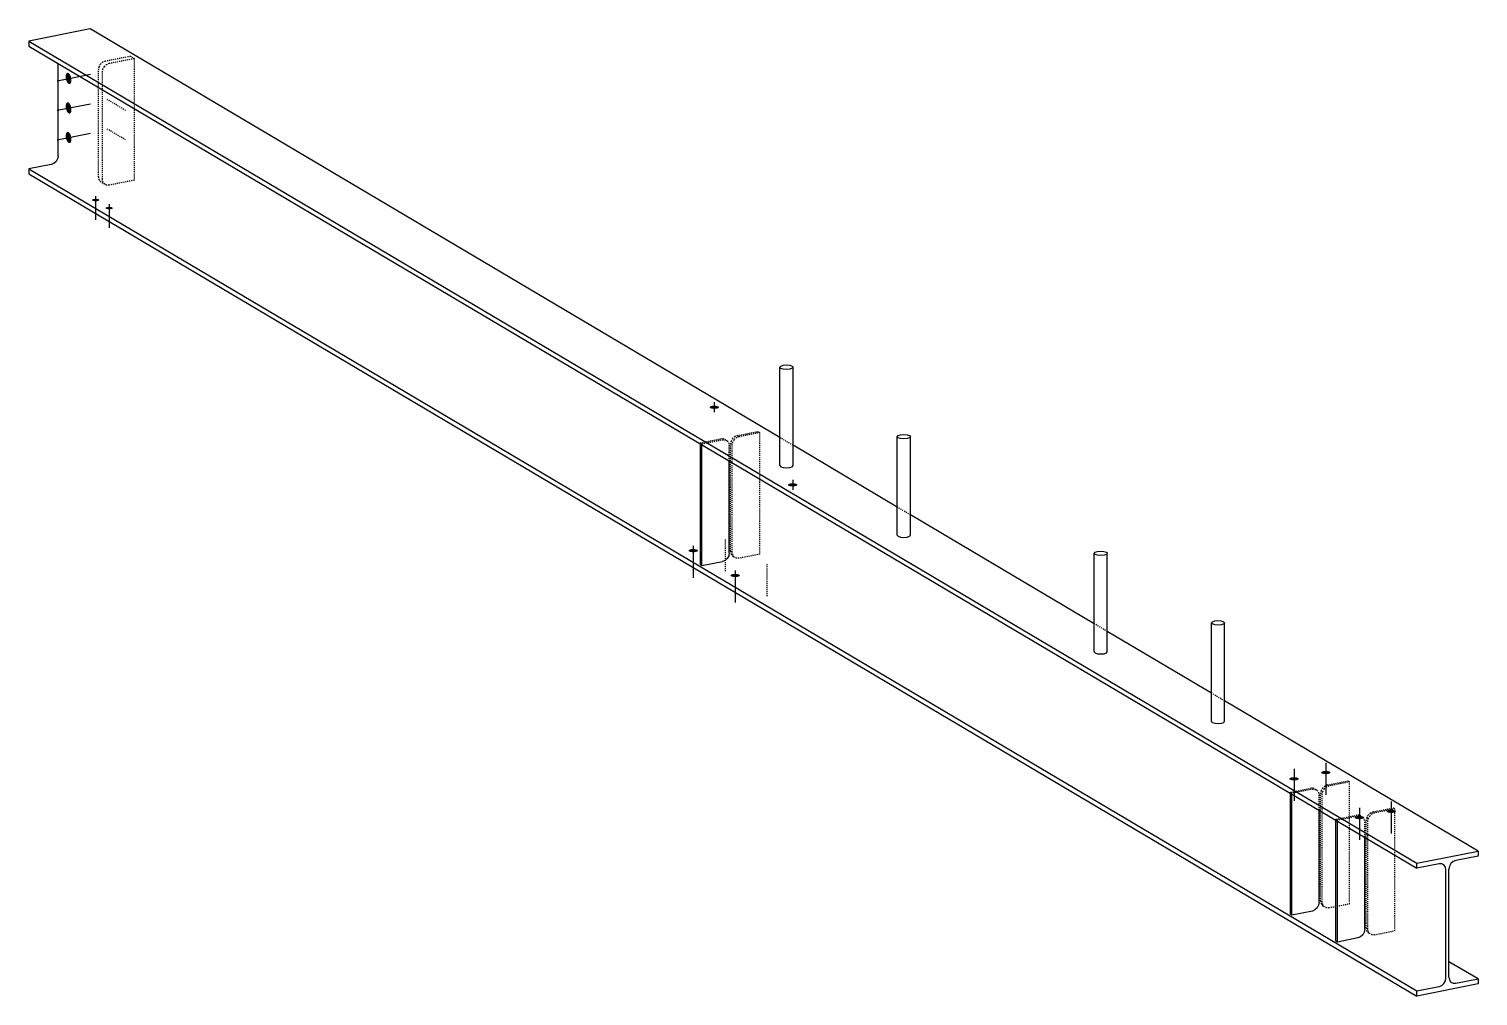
# Model space of a CAD drawing. Header units: millimetres. Extents: x 12 to 34442, y 10 to 1878.
# Drawn here: x 31675 to 34442, y 31 to 1878 of the extents above; entities that cross this region are included whole.
import ezdxf

# ---------------------------------------------------------------- set-up
doc = ezdxf.new("R2010")
doc.units = ezdxf.units.MM
doc.linetypes.add('DXK_LINE_DOT2', pattern=[3.9198, 1.9599, -1.9599])
doc.layers.add('STÅL', color=7, linetype='Continuous')

msp = doc.modelspace()

# ---------------------------------------------------------------- hatches: boundary and pattern name
at = {"layer": 'STÅL', "linetype": 'Continuous'}
for points in [[(31755.5, 1784.4), (31755.8, 1782.2), (31755.9, 1779.9), (31755.7, 1777.9), (31755.4, 1776.1), (31754.8, 1774.6), (31754, 1773.5), (31753, 1772.8), (31752, 1772.6), (31750.9, 1772.8), (31749.7, 1773.6), (31748.6, 1774.7), (31747.5, 1776.3), (31746.6, 1778.1), (31745.9, 1780.2), (31745.3, 1782.4), (31745, 1784.7), (31744.9, 1786.9), (31745, 1789), (31745.4, 1790.8), (31746, 1792.3), (31746.8, 1793.4), (31747.7, 1794), (31748.8, 1794.3), (31749.9, 1794), (31751.1, 1793.3), (31752.2, 1792.1), (31753.2, 1790.6), (31754.2, 1788.7), (31754.9, 1786.6)], [(31755.5, 1728), (31755.8, 1725.8), (31755.9, 1723.6), (31755.7, 1721.5), (31755.4, 1719.7), (31754.8, 1718.2), (31754, 1717.1), (31753, 1716.4), (31752, 1716.2), (31750.9, 1716.5), (31749.7, 1717.2), (31748.6, 1718.3), (31747.5, 1719.9), (31746.6, 1721.7), (31745.9, 1723.8), (31745.3, 1726), (31745, 1728.3), (31744.9, 1730.5), (31745, 1732.6), (31745.4, 1734.4), (31746, 1735.9), (31746.8, 1737), (31747.7, 1737.7), (31748.8, 1737.9), (31749.9, 1737.6), (31751.1, 1736.9), (31752.2, 1735.7), (31753.2, 1734.2), (31754.2, 1732.3), (31754.9, 1730.3)], [(31755.5, 1671.7), (31755.8, 1669.4), (31755.9, 1667.2), (31755.7, 1665.1), (31755.4, 1663.3), (31754.8, 1661.8), (31754, 1660.7), (31753, 1660), (31752, 1659.8), (31750.9, 1660.1), (31749.7, 1660.8), (31748.6, 1662), (31747.5, 1663.5), (31746.6, 1665.4), (31745.9, 1667.4), (31745.3, 1669.7), (31745, 1671.9), (31744.9, 1674.1), (31745, 1676.2), (31745.4, 1678), (31746, 1679.5), (31746.8, 1680.6), (31747.7, 1681.3), (31748.8, 1681.5), (31749.9, 1681.2), (31751.1, 1680.5), (31752.2, 1679.3), (31753.2, 1677.8), (31754.2, 1676), (31754.9, 1673.9)], [(31802.1, 1548.9), (31800.6, 1548.9), (31799.2, 1549.1), (31797.9, 1549.3), (31796.9, 1549.6), (31796, 1550.1), (31795.4, 1550.5), (31795.1, 1551), (31795.1, 1551.5), (31795.4, 1552), (31796, 1552.4), (31796.9, 1552.9), (31797.9, 1553.2), (31799.2, 1553.4), (31800.6, 1553.6), (31802.1, 1553.6), (31803.5, 1553.6), (31804.9, 1553.4), (31806.2, 1553.2), (31807.3, 1552.9), (31808.1, 1552.4), (31808.7, 1552), (31809, 1551.5), (31809, 1551), (31808.7, 1550.5), (31808.1, 1550.1), (31807.3, 1549.6), (31806.2, 1549.3), (31804.9, 1549.1), (31803.5, 1548.9)], [(31828.1, 1533.5), (31826.6, 1533.5), (31825.2, 1533.7), (31823.9, 1533.9), (31822.9, 1534.2), (31822, 1534.7), (31821.4, 1535.1), (31821.1, 1535.6), (31821.1, 1536.1), (31821.4, 1536.6), (31822, 1537), (31822.9, 1537.4), (31823.9, 1537.8), (31825.2, 1538), (31826.6, 1538.2), (31828.1, 1538.2), (31829.5, 1538.2), (31830.9, 1538), (31832.2, 1537.8), (31833.3, 1537.4), (31834.1, 1537), (31834.7, 1536.6), (31835, 1536.1), (31835, 1535.6), (31834.7, 1535.1), (31834.1, 1534.7), (31833.3, 1534.2), (31832.2, 1533.9), (31830.9, 1533.7), (31829.5, 1533.5)], [(32983.4, 1152.4), (32981.6, 1152.5), (32979.8, 1152.7), (32978.1, 1153), (32976.7, 1153.4), (32975.6, 1153.9), (32974.9, 1154.5), (32974.5, 1155.1), (32974.5, 1155.8), (32974.9, 1156.4), (32975.6, 1157), (32976.7, 1157.5), (32978.1, 1158), (32979.8, 1158.3), (32981.6, 1158.5), (32983.4, 1158.5), (32985.3, 1158.5), (32987.1, 1158.3), (32988.7, 1158), (32990.1, 1157.5), (32991.2, 1157), (32992, 1156.4), (32992.4, 1155.8), (32992.4, 1155.1), (32992, 1154.5), (32991.2, 1153.9), (32990.1, 1153.4), (32988.7, 1153), (32987.1, 1152.7), (32985.3, 1152.5)], [(33133.1, 1004.2), (33131.2, 1004.3), (33129.4, 1004.5), (33127.8, 1004.8), (33126.4, 1005.2), (33125.3, 1005.8), (33124.5, 1006.3), (33124.1, 1007), (33124.1, 1007.6), (33124.5, 1008.3), (33125.3, 1008.8), (33126.4, 1009.4), (33127.8, 1009.8), (33129.4, 1010.1), (33131.2, 1010.3), (33133.1, 1010.4), (33135, 1010.3), (33136.7, 1010.1), (33138.4, 1009.8), (33139.8, 1009.4), (33140.9, 1008.8), (33141.6, 1008.3), (33142, 1007.6), (33142, 1007), (33141.6, 1006.3), (33140.9, 1005.8), (33139.8, 1005.2), (33138.4, 1004.8), (33136.7, 1004.5), (33135, 1004.3)], [(32943.3, 878.6), (32941.4, 878.7), (32939.6, 878.9), (32938, 879.2), (32936.6, 879.6), (32935.5, 880.2), (32934.7, 880.7), (32934.3, 881.4), (32934.3, 882), (32934.7, 882.6), (32935.5, 883.2), (32936.6, 883.7), (32938, 884.2), (32939.6, 884.5), (32941.4, 884.7), (32943.3, 884.8), (32945.2, 884.7), (32946.9, 884.5), (32948.6, 884.2), (32950, 883.7), (32951.1, 883.2), (32951.8, 882.6), (32952.2, 882), (32952.2, 881.4), (32951.8, 880.7), (32951.1, 880.2), (32950, 879.6), (32948.6, 879.2), (32946.9, 878.9), (32945.2, 878.7)], [(33023.3, 831.2), (33021.4, 831.3), (33019.6, 831.5), (33018, 831.8), (33016.6, 832.2), (33015.5, 832.8), (33014.7, 833.3), (33014.3, 834), (33014.3, 834.6), (33014.7, 835.2), (33015.5, 835.8), (33016.6, 836.4), (33018, 836.8), (33019.6, 837.1), (33021.4, 837.3), (33023.3, 837.4), (33025.2, 837.3), (33026.9, 837.1), (33028.6, 836.8), (33030, 836.4), (33031.1, 835.8), (33031.8, 835.2), (33032.2, 834.6), (33032.2, 834), (33031.8, 833.3), (33031.1, 832.8), (33030, 832.2), (33028.6, 831.8), (33026.9, 831.5), (33025.2, 831.3)], [(34090.4, 442.9), (34088.6, 443), (34086.8, 443.2), (34085.2, 443.5), (34083.8, 443.9), (34082.6, 444.4), (34081.9, 445), (34081.5, 445.7), (34081.5, 446.3), (34081.9, 446.9), (34082.6, 447.5), (34083.8, 448), (34085.2, 448.5), (34086.8, 448.8), (34088.6, 449), (34090.4, 449.1), (34092.3, 449), (34094.1, 448.8), (34095.7, 448.5), (34097.1, 448), (34098.2, 447.5), (34099, 446.9), (34099.4, 446.3), (34099.4, 445.7), (34099, 445), (34098.2, 444.4), (34097.1, 443.9), (34095.7, 443.5), (34094.1, 443.2), (34092.3, 443)], [(34151.1, 454.9), (34149.2, 454.9), (34147.4, 455.1), (34145.8, 455.5), (34144.4, 455.9), (34143.3, 456.4), (34142.5, 457), (34142.1, 457.6), (34142.1, 458.3), (34142.5, 458.9), (34143.3, 459.5), (34144.4, 460), (34145.8, 460.4), (34147.4, 460.8), (34149.2, 461), (34151.1, 461), (34152.9, 461), (34154.7, 460.8), (34156.4, 460.4), (34157.8, 460), (34158.9, 459.5), (34159.6, 458.9), (34160, 458.3), (34160, 457.6), (34159.6, 457), (34158.9, 456.4), (34157.8, 455.9), (34156.4, 455.5), (34154.7, 455.1), (34152.9, 454.9)], [(34215.4, 368.9), (34213.6, 368.9), (34211.8, 369.1), (34210.2, 369.4), (34208.8, 369.9), (34207.6, 370.4), (34206.9, 371), (34206.5, 371.6), (34206.5, 372.3), (34206.9, 372.9), (34207.6, 373.5), (34208.8, 374), (34210.2, 374.4), (34211.8, 374.7), (34213.6, 374.9), (34215.4, 375), (34217.3, 374.9), (34219.1, 374.7), (34220.7, 374.4), (34222.1, 374), (34223.2, 373.5), (34224, 372.9), (34224.4, 372.3), (34224.4, 371.6), (34224, 371), (34223.2, 370.4), (34222.1, 369.9), (34220.7, 369.4), (34219.1, 369.1), (34217.3, 368.9)], [(34276.1, 380.8), (34274.2, 380.9), (34272.4, 381.1), (34270.8, 381.4), (34269.4, 381.8), (34268.3, 382.4), (34267.5, 382.9), (34267.1, 383.6), (34267.1, 384.2), (34267.5, 384.9), (34268.3, 385.4), (34269.4, 386), (34270.8, 386.4), (34272.4, 386.7), (34274.2, 386.9), (34276.1, 387), (34277.9, 386.9), (34279.7, 386.7), (34281.4, 386.4), (34282.8, 386), (34283.9, 385.4), (34284.6, 384.9), (34285, 384.2), (34285, 383.6), (34284.6, 382.9), (34283.9, 382.4), (34282.8, 381.8), (34281.4, 381.4), (34279.7, 381.1), (34277.9, 380.9)]]:
    msp.add_hatch(color=96, dxfattribs=at).paths.add_polyline_path(points)

# ---------------------------------------------------------------- linework, layer by layer
at = {"layer": 'STÅL', "color": 2, "linetype": 'Continuous'}
for p, q in [((31791.7, 1877.9), (31674.8, 1854.8)), ((31674.8, 1854.8), (34324.8, 284.9)), ((31674.8, 1854.8), (31674.8, 1845.2)), ((33108.8, 1097.6), (31791.7, 1877.9)), ((31674.8, 1845.2), (34324.8, 275.3)), ((31730.4, 1635.7), (31730.4, 1812.2)), ((31730.4, 1635.7), (31729.4, 1630.1)), ((31717.4, 1619), (31674.8, 1610.6)), ((31674.8, 1610.6), (34324.8, 40.8)), ((31674.8, 1610.6), (31674.8, 1601.1)), ((31722.4, 1621.1), (31717.4, 1619)), ((31726.6, 1625), (31722.4, 1621.1)), ((31729.4, 1630.1), (31726.6, 1625)), ((31674.8, 1601.1), (34324.8, 31.2)), ((33108.8, 1232), (33110.4, 1234.1)), ((33110.5, 1229.8), (33108.8, 1232)), ((33108.8, 1044), (33108.8, 1232)), ((33110.4, 1234.1), (33114.9, 1235.7)), ((33115.1, 1228.3), (33110.5, 1229.8)), ((33114.9, 1235.7), (33121.2, 1236.3)), ((33121.3, 1227.7), (33115.1, 1228.3)), ((33121.2, 1236.3), (33127.4, 1235.7)), ((33127.6, 1228.3), (33121.3, 1227.7)), ((33127.4, 1235.7), (33132, 1234.2)), ((33132.1, 1229.9), (33127.6, 1228.3)), ((33132, 1234.2), (33133.8, 1232)), ((33133.8, 1232), (33132.1, 1229.9)), ((33133.8, 1044.1), (33133.8, 1232)), ((32956.9, 854.9), (32956.9, 1085.6)), ((32959.9, 853.1), (32959.9, 1083.9)), ((33332.8, 964.9), (33133.8, 1082.8)), ((33332.8, 1099.3), (33334.4, 1101.4)), ((33334.5, 1097.1), (33332.8, 1099.3)), ((33332.8, 911.3), (33332.8, 1099.3)), ((33334.4, 1101.4), (33338.9, 1103)), ((33339.1, 1095.6), (33334.5, 1097.1)), ((33338.9, 1103), (33345.2, 1103.6)), ((33345.3, 1095), (33339.1, 1095.6)), ((33345.2, 1103.6), (33351.4, 1103)), ((33351.6, 1095.6), (33345.3, 1095)), ((33351.4, 1103), (33356, 1101.5)), ((33356.1, 1097.2), (33351.6, 1095.6)), ((33356, 1101.5), (33357.8, 1099.3)), ((33357.8, 1099.3), (33356.1, 1097.2)), ((33357.8, 911.4), (33357.8, 1099.3)), ((33011.9, 877.5), (33011.9, 1053.1)), ((33108.8, 1044), (33110.5, 1041.9)), ((33110.5, 1041.9), (33115.1, 1040.3)), ((33115.1, 1040.3), (33121.3, 1039.8)), ((33121.3, 1039.8), (33127.6, 1040.4)), ((33127.6, 1040.4), (33132.1, 1042)), ((33132.1, 1042), (33133.8, 1044.1)), ((33708.8, 742.2), (33357.8, 950.1)), ((33332.8, 911.3), (33334.5, 909.2)), ((33334.5, 909.2), (33339.1, 907.7)), ((33339.1, 907.7), (33345.3, 907.1)), ((33345.3, 907.1), (33351.6, 907.7)), ((33351.6, 907.7), (33356.1, 909.3)), ((33356.1, 909.3), (33357.8, 911.4)), ((32959.9, 853.1), (32998.9, 860.8)), ((33003.9, 862.9), (32998.9, 860.8)), ((33008.1, 866.8), (33003.9, 862.9)), ((33010.9, 871.9), (33008.1, 866.8)), ((33011.9, 877.5), (33010.9, 871.9)), ((33708.8, 876.5), (33710.4, 878.7)), ((33710.5, 874.4), (33708.8, 876.5)), ((33708.8, 688.6), (33708.8, 876.5)), ((33710.4, 878.7), (33714.9, 880.3)), ((33715.1, 872.8), (33710.5, 874.4)), ((33714.9, 880.3), (33721.2, 880.8)), ((33721.3, 872.3), (33715.1, 872.8)), ((33721.2, 880.8), (33727.4, 880.3)), ((33727.6, 872.9), (33721.3, 872.3)), ((33727.4, 880.3), (33732, 878.7)), ((33732.1, 874.5), (33727.6, 872.9)), ((33732, 878.7), (33733.8, 876.6)), ((33733.8, 876.6), (33732.1, 874.5)), ((33733.8, 688.7), (33733.8, 876.6)), ((32956.9, 854.9), (32959.9, 853.1)), ((33934.4, 746), (33938.9, 747.6)), ((33938.9, 747.6), (33945.2, 748.1)), ((33945.2, 748.1), (33951.4, 747.6)), ((33951.4, 747.6), (33956, 746)), ((33932.8, 609.5), (33733.8, 727.4)), ((33932.8, 743.8), (33934.4, 746)), ((33934.5, 741.7), (33932.8, 743.8)), ((33932.8, 555.9), (33932.8, 743.8)), ((33939.1, 740.2), (33934.5, 741.7)), ((33945.3, 739.6), (33939.1, 740.2)), ((33951.6, 740.2), (33945.3, 739.6)), ((33956.1, 741.8), (33951.6, 740.2)), ((33956, 746), (33957.8, 743.9)), ((33957.8, 743.9), (33956.1, 741.8)), ((33957.8, 556), (33957.8, 743.9)), ((33708.8, 688.6), (33710.5, 686.5)), ((33710.5, 686.5), (33715.1, 684.9)), ((33715.1, 684.9), (33721.3, 684.4)), ((33721.3, 684.4), (33727.6, 684.9)), ((33727.6, 684.9), (33732.1, 686.5)), ((33732.1, 686.5), (33733.8, 688.7)), ((34441.7, 308), (33957.8, 594.7)), ((33934.5, 553.8), (33932.8, 555.9)), ((33934.5, 553.8), (33939.1, 552.2)), ((33951.6, 552.2), (33956.1, 553.8)), ((33956.1, 553.8), (33957.8, 556)), ((33939.1, 552.2), (33945.3, 551.7)), ((33945.3, 551.7), (33951.6, 552.2)), ((34083.4, 187.6), (34083.4, 418.3)), ((34086.4, 185.8), (34086.4, 416.5)), ((34138.4, 210.2), (34138.4, 385.8)), ((34170.4, 136), (34170.4, 366.8)), ((34173.4, 134.3), (34173.4, 365)), ((34225.4, 158.6), (34225.4, 334.2)), ((34324.8, 284.9), (34441.7, 308)), ((34441.7, 308), (34441.7, 298.4)), ((34324.8, 275.3), (34324.8, 284.9)), ((34367.4, 283.7), (34324.8, 275.3)), ((34372.4, 283.7), (34367.4, 283.7)), ((34376.6, 281.4), (34372.4, 283.7)), ((34379.4, 277.4), (34376.6, 281.4)), ((34380.4, 272.2), (34379.4, 277.4)), ((34387.1, 278.9), (34386.1, 273.3)), ((34389.9, 284.1), (34387.1, 278.9)), ((34394.1, 288), (34389.9, 284.1)), ((34399.1, 290), (34394.1, 288)), ((34441.7, 298.4), (34399.1, 290)), ((34380.4, 65.9), (34380.4, 272.2)), ((34386.1, 67), (34386.1, 273.3)), ((34130.4, 195.6), (34125.4, 193.5)), ((34134.6, 199.4), (34130.4, 195.6)), ((34137.4, 204.6), (34134.6, 199.4)), ((34138.4, 210.2), (34137.4, 204.6)), ((34086.4, 185.8), (34083.4, 187.6)), ((34125.4, 193.5), (34086.4, 185.8)), ((34212.4, 142), (34173.4, 134.3)), ((34217.4, 144), (34212.4, 142)), ((34221.6, 147.9), (34217.4, 144)), ((34224.4, 153), (34221.6, 147.9)), ((34225.4, 158.6), (34224.4, 153)), ((34173.4, 134.3), (34170.4, 136)), ((34441.7, 63.9), (34386.1, 96.8)), ((34376.6, 55.1), (34379.4, 60.3)), ((34379.4, 60.3), (34380.4, 65.9)), ((34386.1, 67), (34387.1, 61.8)), ((34387.1, 61.8), (34389.9, 57.8)), ((34389.9, 57.8), (34394.1, 55.5)), ((34394.1, 55.5), (34399.1, 55.5)), ((34399.1, 55.5), (34441.7, 63.9)), ((34441.7, 63.9), (34441.7, 54.3)), ((34441.7, 54.3), (34324.8, 31.2)), ((34324.8, 40.8), (34367.4, 49.2)), ((34324.8, 31.2), (34324.8, 40.8)), ((34367.4, 49.2), (34372.4, 51.3)), ((34372.4, 51.3), (34376.6, 55.1))]:
    msp.add_line(p, q, dxfattribs=at)
at = {"layer": 'STÅL', "color": 7, "linetype": 'DXK_LINE_DOT2'}
for p, q in [((31808.3, 1805.6), (31807.4, 1800)), ((31807.4, 1595.6), (31807.4, 1800)), ((31811.2, 1810.8), (31808.3, 1805.6)), ((31815.4, 1814.7), (31811.2, 1810.8)), ((31814.9, 1795.6), (31815.8, 1801.2)), ((31820.3, 1816.7), (31815.4, 1814.7)), ((31815.8, 1801.2), (31818.7, 1806.3)), ((31818.7, 1806.3), (31822.9, 1810.2)), ((31820.3, 1816.7), (31868, 1826.1)), ((31822.9, 1810.2), (31827.8, 1812.3)), ((31827.8, 1812.3), (31875.5, 1821.7)), ((31868, 1826.1), (31875.5, 1821.7)), ((31875.5, 1821.7), (31875.5, 1589)), ((31814.9, 1591.1), (31814.9, 1795.6)), ((31807.4, 1595.6), (31808.3, 1590.4)), ((31808.3, 1590.4), (31811.2, 1586.4)), ((31811.2, 1586.4), (31818.7, 1581.9)), ((31815.8, 1585.9), (31814.9, 1591.1)), ((31818.7, 1581.9), (31815.8, 1585.9)), ((31822.9, 1579.7), (31818.7, 1581.9)), ((31827.8, 1579.6), (31822.9, 1579.7)), ((31875.5, 1589), (31827.8, 1579.6)), ((33027.6, 1101.5), (33066.6, 1109.2)), ((33030.6, 1099.8), (33069.6, 1107.5)), ((33066.6, 1109.2), (33069.6, 1107.5)), ((33069.6, 1107.5), (33069.6, 874.8)), ((32956.9, 1087.6), (32995.9, 1095.3)), ((32956.9, 1085.6), (32956.9, 1087.6)), ((32956.9, 1087.6), (32959.9, 1085.8)), ((32959.9, 1085.8), (32998.9, 1093.5)), ((32959.9, 1083.9), (32959.9, 1085.8)), ((33000.9, 1095.2), (32995.9, 1095.3)), ((32998.9, 1093.5), (33003.9, 1093.4)), ((33005.1, 1093), (33000.9, 1095.2)), ((33003.9, 1093.4), (33008.1, 1091.2)), ((33005.1, 1093), (33008.1, 1091.2)), ((33008.1, 1091.2), (33010.9, 1087.2)), ((33010.9, 1087.2), (33011.9, 1082)), ((33011.9, 1053.1), (33011.9, 1082)), ((33015.6, 1090.5), (33014.6, 1084.9)), ((33014.6, 880.4), (33014.6, 1084.9)), ((33018.4, 1095.6), (33015.6, 1090.5)), ((33017.6, 1083.1), (33018.6, 1088.7)), ((33017.6, 878.6), (33017.6, 1083.1)), ((33022.6, 1099.5), (33018.4, 1095.6)), ((33018.6, 1088.7), (33021.4, 1093.8)), ((33021.4, 1093.8), (33025.6, 1097.7)), ((33027.6, 1101.5), (33022.6, 1099.5)), ((33025.6, 1097.7), (33030.6, 1099.8)), ((33133.8, 1082.8), (33108.8, 1097.6)), ((33357.8, 950.1), (33332.8, 964.9)), ((33014.6, 880.4), (33015.6, 875.2)), ((33015.6, 875.2), (33018.4, 871.2)), ((33018.6, 873.4), (33017.6, 878.6)), ((33018.4, 871.2), (33021.4, 869.4)), ((33021.4, 869.4), (33018.6, 873.4)), ((33025.6, 867.2), (33021.4, 869.4)), ((33030.6, 867.1), (33025.6, 867.2)), ((33069.6, 874.8), (33030.6, 867.1)), ((33733.8, 727.4), (33708.8, 742.2)), ((33957.8, 594.7), (33932.8, 609.5)), ((34083.4, 420.2), (34122.4, 427.9)), ((34086.4, 418.5), (34083.4, 420.2)), ((34083.4, 418.3), (34083.4, 420.2)), ((34125.4, 426.2), (34086.4, 418.5)), ((34086.4, 416.5), (34086.4, 418.5)), ((34127.4, 427.9), (34122.4, 427.9)), ((34125.4, 426.2), (34130.4, 426.1)), ((34131.6, 425.6), (34127.4, 427.9)), ((34130.4, 426.1), (34134.6, 423.9)), ((34131.6, 425.6), (34134.6, 423.9)), ((34134.6, 423.9), (34137.4, 419.8)), ((34137.4, 419.8), (34138.4, 414.6)), ((34142.1, 423.1), (34141.1, 417.5)), ((34141.1, 213.1), (34141.1, 417.5)), ((34144.9, 428.3), (34142.1, 423.1)), ((34144.1, 415.8), (34145.1, 421.4)), ((34144.1, 211.3), (34144.1, 415.8)), ((34149.1, 432.1), (34144.9, 428.3)), ((34145.1, 421.4), (34147.9, 426.5)), ((34147.9, 426.5), (34152.1, 430.4)), ((34154.1, 434.2), (34149.1, 432.1)), ((34152.1, 430.4), (34157.1, 432.4)), ((34154.1, 434.2), (34193.1, 441.9)), ((34196.1, 440.1), (34157.1, 432.4)), ((34193.1, 441.9), (34196.1, 440.1)), ((34196.1, 207.5), (34196.1, 440.1)), ((34138.4, 385.8), (34138.4, 414.6)), ((34241.1, 382.7), (34280.1, 390.4)), ((34283.1, 388.6), (34244.1, 380.9)), ((34280.1, 390.4), (34283.1, 388.6)), ((34283.1, 155.9), (34283.1, 388.6)), ((34170.4, 368.7), (34209.4, 376.4)), ((34173.4, 366.9), (34170.4, 368.7)), ((34170.4, 366.8), (34170.4, 368.7)), ((34212.4, 374.6), (34173.4, 366.9)), ((34173.4, 365), (34173.4, 366.9)), ((34214.4, 376.3), (34209.4, 376.4)), ((34212.4, 374.6), (34217.4, 374.5)), ((34218.6, 374.1), (34214.4, 376.3)), ((34217.4, 374.5), (34221.6, 372.3)), ((34218.6, 374.1), (34221.6, 372.3)), ((34221.6, 372.3), (34224.4, 368.3)), ((34224.4, 368.3), (34225.4, 363.1)), ((34225.4, 334.2), (34225.4, 363.1)), ((34229.1, 371.6), (34228.1, 366)), ((34228.1, 161.5), (34228.1, 366)), ((34231.9, 376.7), (34229.1, 371.6)), ((34231.1, 364.2), (34232.1, 369.8)), ((34231.1, 159.7), (34231.1, 364.2)), ((34236.1, 380.6), (34231.9, 376.7)), ((34232.1, 369.8), (34234.9, 374.9)), ((34234.9, 374.9), (34239.1, 378.8)), ((34241.1, 382.7), (34236.1, 380.6)), ((34239.1, 378.8), (34244.1, 380.9)), ((34141.1, 213.1), (34142.1, 207.9)), ((34142.1, 207.9), (34144.9, 203.8)), ((34145.1, 206.1), (34144.1, 211.3)), ((34144.9, 203.8), (34147.9, 202.1)), ((34147.9, 202.1), (34145.1, 206.1)), ((34152.1, 199.8), (34147.9, 202.1)), ((34157.1, 199.8), (34152.1, 199.8)), ((34157.1, 199.8), (34196.1, 207.5)), ((34228.1, 161.5), (34229.1, 156.3)), ((34229.1, 156.3), (34231.9, 152.3)), ((34232.1, 154.6), (34231.1, 159.7)), ((34231.9, 152.3), (34234.9, 150.5)), ((34234.9, 150.5), (34232.1, 154.6)), ((34239.1, 148.3), (34234.9, 150.5)), ((34244.1, 148.2), (34239.1, 148.3)), ((34244.1, 148.2), (34283.1, 155.9))]:
    msp.add_line(p, q, dxfattribs=at)
at = {"layer": 'STÅL', "color": 96, "linetype": 'Continuous'}
for p, q in [((31728.7, 1779.1), (31792, 1791.6)), ((31728.7, 1722.8), (31792, 1735.2)), ((31728.7, 1666.4), (31792, 1678.9)), ((31802.1, 1558.8), (31802.1, 1513.7)), ((31828.1, 1543.4), (31828.1, 1498.3)), ((32983.4, 1164.9), (32983.4, 1145.9)), ((33133.1, 1016.7), (33133.1, 997.7)), ((32943.3, 891.1), (32943.3, 830)), ((33023.3, 843.7), (33023.3, 782.6)), ((34151.1, 476.7), (34151.1, 415.7)), ((34090.4, 464.8), (34090.4, 403.7)), ((34215.4, 390.7), (34215.4, 329.6)), ((34276.1, 402.7), (34276.1, 341.6))]:
    msp.add_line(p, q, dxfattribs=at)
at = {"layer": 'STÅL', "color": 96, "linetype": 'DXK_LINE_DOT2'}
for p, q in [((31859.3, 1722.4), (31824.3, 1743.2)), ((31859.3, 1666.1), (31824.3, 1686.8)), ((33003.9, 903.1), (33003.9, 842)), ((33083.9, 855.7), (33083.9, 794.6))]:
    msp.add_line(p, q, dxfattribs=at)

doc.saveas('drawing.dxf')
